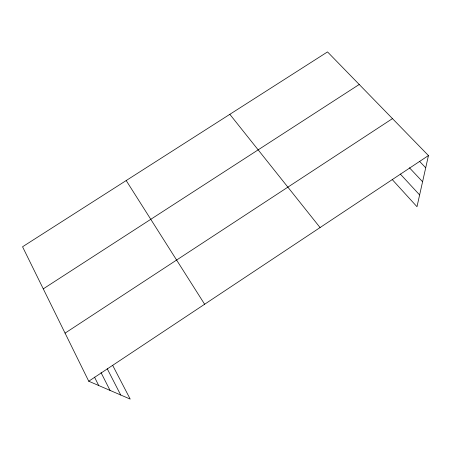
<?xml version="1.0" encoding="UTF-8"?>
<svg xmlns="http://www.w3.org/2000/svg" width="451" height="451" viewBox="0 0 451 451"><rect width="100%" height="100%" fill="white"/><g stroke="black" fill="none" stroke-linecap="round" stroke-linejoin="round"><path stroke-width="0.68" d="M112.677 365.372L130.209 399.09L88.746 381.23L22.55 246.77L327.516 51.91L428.45 155.561L416.983 206.705L392.178 179.498M88.746 381.23L428.45 155.561M65.068 333.131L392.471 118.613M43.268 288.854L359.227 84.478M419.616 161.413L425.71 167.778M409.44 167.772L422.581 181.736M400.296 174.041L419.622 194.922M229.841 114.323L320.069 227.563M126.195 180.547L204.63 304.245M107.22 368.726L120.716 395.003M101.041 372.627L110.044 390.403M94.518 377.126L98.707 385.52"/></g></svg>
